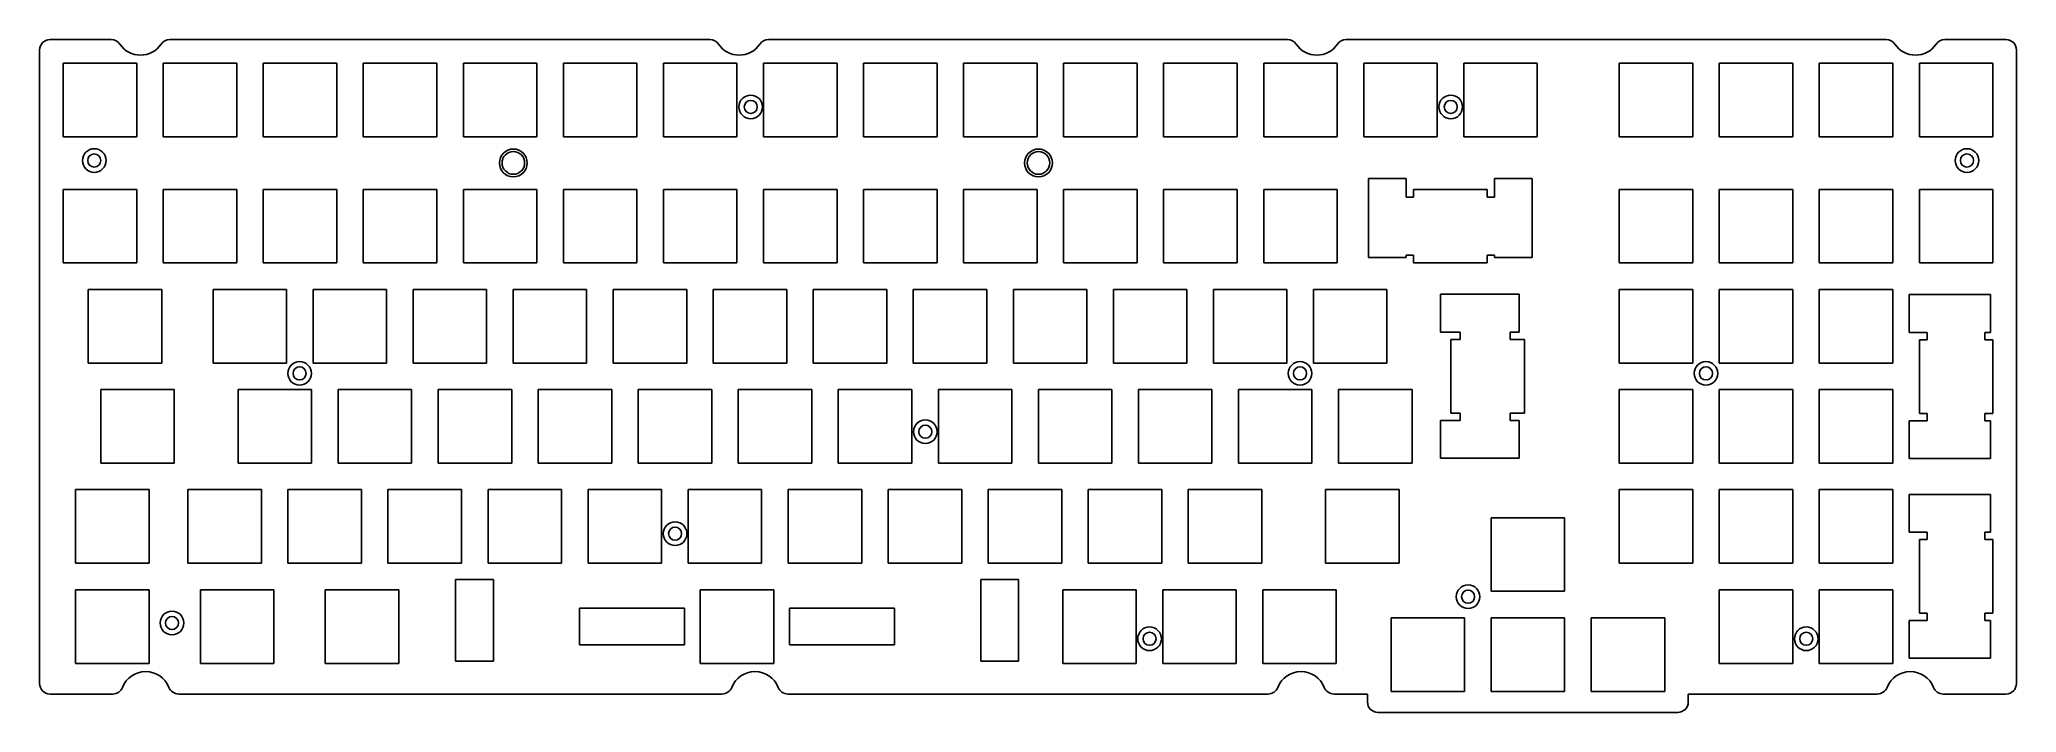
# Model space of a CAD drawing. Header units: millimetres. Extents: x -2 to 375, y 199 to 327.
import ezdxf

# ---------------------------------------------------------------- set-up
doc = ezdxf.new("R2010")
doc.units = ezdxf.units.MM
doc.header["$LTSCALE"] = 30.734
doc.layers.get('0').update_dxf_attribs({"linetype": 'CONTINUOUS'})

msp = doc.modelspace()

# ---------------------------------------------------------------- linework, layer by layer
at = {"color": 7, "linetype": 'Continuous'}
for p, q in [((-1.55, 204.14), (-1.55, 324.68)), ((0.45, 326.68), (12.08, 326.68)), ((23.26, 326.68), (126.08, 326.68)), ((137.26, 326.68), (236.08, 326.68)), ((247.26, 326.68), (350.08, 326.68)), ((361.26, 326.68), (372.9, 326.68)), ((374.9, 324.68), (374.9, 204.14)), ((2.95, 308.18), (2.95, 322.18)), ((2.95, 322.18), (16.95, 322.18)), ((16.95, 322.18), (16.95, 308.18)), ((22, 308.18), (22, 322.18)), ((22, 322.18), (36, 322.18)), ((36, 322.18), (36, 308.18)), ((41.05, 308.18), (41.05, 322.18)), ((41.05, 322.18), (55.05, 322.18)), ((55.05, 322.18), (55.05, 308.18)), ((60.1, 308.18), (60.1, 322.18)), ((60.1, 322.18), (74.1, 322.18)), ((74.1, 322.18), (74.1, 308.18)), ((79.15, 308.18), (79.15, 322.18)), ((79.15, 322.18), (93.15, 322.18)), ((93.15, 322.18), (93.15, 308.18)), ((98.2, 308.18), (98.2, 322.18)), ((98.2, 322.18), (112.2, 322.18)), ((112.2, 322.18), (112.2, 308.18)), ((117.25, 308.18), (117.25, 322.18)), ((117.25, 322.18), (131.25, 322.18)), ((131.25, 322.18), (131.25, 308.18)), ((136.3, 308.18), (136.3, 322.18)), ((136.3, 322.18), (150.3, 322.18)), ((150.3, 322.18), (150.3, 308.18)), ((155.35, 308.18), (155.35, 322.18)), ((155.35, 322.18), (169.35, 322.18)), ((169.35, 322.18), (169.35, 308.18)), ((174.4, 308.18), (174.4, 322.18)), ((174.4, 322.18), (188.4, 322.18)), ((188.4, 322.18), (188.4, 308.18)), ((193.45, 308.18), (193.45, 322.18)), ((193.45, 322.18), (207.45, 322.18)), ((207.45, 322.18), (207.45, 308.18)), ((212.5, 308.18), (212.5, 322.18)), ((212.5, 322.18), (226.5, 322.18)), ((226.5, 322.18), (226.5, 308.18)), ((231.55, 308.18), (231.55, 322.18)), ((231.55, 322.18), (245.55, 322.18)), ((245.55, 322.18), (245.55, 308.18)), ((250.6, 308.18), (250.6, 322.18)), ((250.6, 322.18), (264.6, 322.18)), ((264.6, 322.18), (264.6, 308.18)), ((269.65, 322.18), (283.65, 322.18)), ((269.65, 308.18), (269.65, 322.18)), ((283.65, 322.18), (283.65, 308.18)), ((299.25, 322.18), (313.25, 322.18)), ((299.25, 308.18), (299.25, 322.18)), ((313.25, 322.18), (313.25, 308.18)), ((318.3, 322.18), (332.3, 322.18)), ((318.3, 308.18), (318.3, 322.18)), ((332.3, 322.18), (332.3, 308.18)), ((337.35, 322.18), (351.35, 322.18)), ((337.35, 308.18), (337.35, 322.18)), ((351.35, 322.18), (351.35, 308.18)), ((356.4, 322.18), (370.4, 322.18)), ((356.4, 308.18), (356.4, 322.18)), ((370.4, 322.18), (370.4, 308.18)), ((16.95, 308.18), (2.95, 308.18)), ((36, 308.18), (22, 308.18)), ((55.05, 308.18), (41.05, 308.18)), ((74.1, 308.18), (60.1, 308.18)), ((93.15, 308.18), (79.15, 308.18)), ((112.2, 308.18), (98.2, 308.18)), ((131.25, 308.18), (117.25, 308.18)), ((150.3, 308.18), (136.3, 308.18)), ((169.35, 308.18), (155.35, 308.18)), ((188.4, 308.18), (174.4, 308.18)), ((207.45, 308.18), (193.45, 308.18)), ((226.5, 308.18), (212.5, 308.18)), ((245.55, 308.18), (231.55, 308.18)), ((264.6, 308.18), (250.6, 308.18)), ((283.65, 308.18), (269.65, 308.18)), ((313.25, 308.18), (299.25, 308.18)), ((332.3, 308.18), (318.3, 308.18)), ((351.35, 308.18), (337.35, 308.18)), ((370.4, 308.18), (356.4, 308.18)), ((2.95, 284.18), (2.95, 298.18)), ((2.95, 298.18), (16.95, 298.18)), ((16.95, 298.18), (16.95, 284.18)), ((22, 284.18), (22, 298.18)), ((22, 298.18), (36, 298.18)), ((36, 298.18), (36, 284.18)), ((41.05, 284.18), (41.05, 298.18)), ((41.05, 298.18), (55.05, 298.18)), ((55.05, 298.18), (55.05, 284.18)), ((60.1, 284.18), (60.1, 298.18)), ((60.1, 298.18), (74.1, 298.18)), ((74.1, 298.18), (74.1, 284.18)), ((79.15, 284.18), (79.15, 298.18)), ((79.15, 298.18), (93.15, 298.18)), ((93.15, 298.18), (93.15, 284.18)), ((98.2, 284.18), (98.2, 298.18)), ((98.2, 298.18), (112.2, 298.18)), ((112.2, 298.18), (112.2, 284.18)), ((117.25, 284.18), (117.25, 298.18)), ((117.25, 298.18), (131.25, 298.18)), ((131.25, 298.18), (131.25, 284.18)), ((136.3, 284.18), (136.3, 298.18)), ((136.3, 298.18), (150.3, 298.18)), ((150.3, 298.18), (150.3, 284.18)), ((155.35, 284.18), (155.35, 298.18)), ((155.35, 298.18), (169.35, 298.18)), ((169.35, 298.18), (169.35, 284.18)), ((174.4, 284.18), (174.4, 298.18)), ((174.4, 298.18), (188.4, 298.18)), ((188.4, 298.18), (188.4, 284.18)), ((193.45, 284.18), (193.45, 298.18)), ((193.45, 298.18), (207.45, 298.18)), ((207.45, 298.18), (207.45, 284.18)), ((212.5, 284.18), (212.5, 298.18)), ((212.5, 298.18), (226.5, 298.18)), ((226.5, 298.18), (226.5, 284.18)), ((231.55, 298.18), (245.55, 298.18)), ((231.55, 284.18), (231.55, 298.18)), ((245.55, 298.18), (245.55, 284.18)), ((251.48, 300.24), (258.68, 300.24)), ((251.48, 285.18), (251.48, 300.24)), ((258.68, 300.24), (258.68, 296.68)), ((260.08, 298.18), (274.08, 298.18)), ((260.08, 296.68), (260.08, 298.18)), ((274.08, 298.18), (274.08, 296.68)), ((275.48, 300.24), (282.68, 300.24)), ((275.48, 296.68), (275.48, 300.24)), ((282.68, 300.24), (282.68, 285.18)), ((299.25, 298.18), (313.25, 298.18)), ((299.25, 284.18), (299.25, 298.18)), ((313.25, 298.18), (313.25, 284.18)), ((318.3, 298.18), (332.3, 298.18)), ((318.3, 284.18), (318.3, 298.18)), ((332.3, 298.18), (332.3, 284.18)), ((337.35, 298.18), (351.35, 298.18)), ((337.35, 284.18), (337.35, 298.18)), ((351.35, 298.18), (351.35, 284.18)), ((356.4, 298.18), (370.4, 298.18)), ((356.4, 284.18), (356.4, 298.18)), ((370.4, 298.18), (370.4, 284.18)), ((258.68, 296.68), (260.08, 296.68)), ((274.08, 296.68), (275.48, 296.68)), ((16.95, 284.18), (2.95, 284.18)), ((36, 284.18), (22, 284.18)), ((55.05, 284.18), (41.05, 284.18)), ((74.1, 284.18), (60.1, 284.18)), ((93.15, 284.18), (79.15, 284.18)), ((112.2, 284.18), (98.2, 284.18)), ((131.25, 284.18), (117.25, 284.18)), ((150.3, 284.18), (136.3, 284.18)), ((169.35, 284.18), (155.35, 284.18)), ((188.4, 284.18), (174.4, 284.18)), ((207.45, 284.18), (193.45, 284.18)), ((226.5, 284.18), (212.5, 284.18)), ((245.55, 284.18), (231.55, 284.18)), ((258.68, 285.18), (251.48, 285.18)), ((260.08, 285.68), (258.68, 285.68)), ((258.68, 285.68), (258.68, 285.18)), ((260.08, 284.18), (260.08, 285.68)), ((274.08, 284.18), (260.08, 284.18)), ((275.48, 285.68), (274.08, 285.68)), ((274.08, 285.68), (274.08, 284.18)), ((275.48, 285.18), (275.48, 285.68)), ((282.68, 285.18), (275.48, 285.18)), ((313.25, 284.18), (299.25, 284.18)), ((332.3, 284.18), (318.3, 284.18)), ((351.35, 284.18), (337.35, 284.18)), ((370.4, 284.18), (356.4, 284.18)), ((7.72, 265.13), (7.72, 279.13)), ((7.72, 279.13), (21.72, 279.13)), ((21.72, 279.13), (21.72, 265.13)), ((31.48, 265.13), (31.48, 279.13)), ((31.48, 279.13), (45.48, 279.13)), ((45.48, 279.13), (45.48, 265.13)), ((50.53, 265.13), (50.53, 279.13)), ((50.53, 279.13), (64.53, 279.13)), ((64.53, 279.13), (64.53, 265.13)), ((69.58, 265.13), (69.58, 279.13)), ((69.58, 279.13), (83.58, 279.13)), ((83.58, 279.13), (83.58, 265.13)), ((88.63, 265.13), (88.63, 279.13)), ((88.63, 279.13), (102.63, 279.13)), ((102.63, 279.13), (102.63, 265.13)), ((107.68, 265.13), (107.68, 279.13)), ((107.68, 279.13), (121.68, 279.13)), ((121.68, 279.13), (121.68, 265.13)), ((126.73, 265.13), (126.73, 279.13)), ((126.73, 279.13), (140.73, 279.13)), ((140.73, 279.13), (140.73, 265.13)), ((145.78, 265.13), (145.78, 279.13)), ((145.78, 279.13), (159.78, 279.13)), ((159.78, 279.13), (159.78, 265.13)), ((164.83, 265.13), (164.83, 279.13)), ((164.83, 279.13), (178.83, 279.13)), ((178.83, 279.13), (178.83, 265.13)), ((183.88, 265.13), (183.88, 279.13)), ((183.88, 279.13), (197.88, 279.13)), ((197.88, 279.13), (197.88, 265.13)), ((202.93, 265.13), (202.93, 279.13)), ((202.93, 279.13), (216.93, 279.13)), ((216.93, 279.13), (216.93, 265.13)), ((221.98, 279.13), (235.98, 279.13)), ((221.98, 265.13), (221.98, 279.13)), ((235.98, 279.13), (235.98, 265.13)), ((241.03, 279.13), (255.03, 279.13)), ((241.03, 265.13), (241.03, 279.13)), ((255.03, 279.13), (255.03, 265.13)), ((299.25, 279.13), (313.25, 279.13)), ((299.25, 265.13), (299.25, 279.13)), ((313.25, 279.13), (313.25, 265.13)), ((318.3, 279.13), (332.3, 279.13)), ((318.3, 265.13), (318.3, 279.13)), ((332.3, 279.13), (332.3, 265.13)), ((337.35, 279.13), (351.35, 279.13)), ((337.35, 265.13), (337.35, 279.13)), ((351.35, 279.13), (351.35, 265.13)), ((265.21, 278.2), (280.21, 278.2)), ((265.21, 271), (265.21, 278.2)), ((280.21, 278.2), (280.21, 271)), ((354.46, 278.14), (369.96, 278.14)), ((354.46, 270.94), (354.46, 278.14)), ((369.96, 278.14), (369.96, 270.94)), ((268.98, 271), (265.21, 271)), ((267.21, 269.6), (268.98, 269.6)), ((267.21, 255.6), (267.21, 269.6)), ((268.98, 269.6), (268.98, 271)), ((280.21, 271), (278.48, 271)), ((278.48, 271), (278.48, 269.6)), ((278.48, 269.6), (281.21, 269.6)), ((281.21, 269.6), (281.21, 255.6)), ((357.9, 270.94), (354.46, 270.94)), ((356.4, 269.54), (357.9, 269.54)), ((356.4, 255.54), (356.4, 269.54)), ((357.9, 269.54), (357.9, 270.94)), ((369.96, 270.94), (368.9, 270.94)), ((368.9, 270.94), (368.9, 269.54)), ((368.9, 269.54), (370.4, 269.54)), ((370.4, 269.54), (370.4, 255.54)), ((21.72, 265.13), (7.72, 265.13)), ((45.48, 265.13), (31.48, 265.13)), ((64.53, 265.13), (50.53, 265.13)), ((83.58, 265.13), (69.58, 265.13)), ((102.63, 265.13), (88.63, 265.13)), ((121.68, 265.13), (107.68, 265.13)), ((140.73, 265.13), (126.73, 265.13)), ((159.78, 265.13), (145.78, 265.13)), ((178.83, 265.13), (164.83, 265.13)), ((197.88, 265.13), (183.88, 265.13)), ((216.93, 265.13), (202.93, 265.13)), ((235.98, 265.13), (221.98, 265.13)), ((255.03, 265.13), (241.03, 265.13)), ((313.25, 265.13), (299.25, 265.13)), ((332.3, 265.13), (318.3, 265.13)), ((351.35, 265.13), (337.35, 265.13)), ((10.1, 246.08), (10.1, 260.08)), ((10.1, 260.08), (24.1, 260.08)), ((24.1, 260.08), (24.1, 246.08)), ((36.25, 246.08), (36.25, 260.08)), ((36.25, 260.08), (50.25, 260.08)), ((50.25, 260.08), (50.25, 246.08)), ((55.3, 246.08), (55.3, 260.08)), ((55.3, 260.08), (69.3, 260.08)), ((69.3, 260.08), (69.3, 246.08)), ((74.35, 246.08), (74.35, 260.08)), ((74.35, 260.08), (88.35, 260.08)), ((88.35, 260.08), (88.35, 246.08)), ((93.4, 246.08), (93.4, 260.08)), ((93.4, 260.08), (107.4, 260.08)), ((107.4, 260.08), (107.4, 246.08)), ((112.45, 246.08), (112.45, 260.08)), ((112.45, 260.08), (126.45, 260.08)), ((126.45, 260.08), (126.45, 246.08)), ((131.5, 246.08), (131.5, 260.08)), ((131.5, 260.08), (145.5, 260.08)), ((145.5, 260.08), (145.5, 246.08)), ((150.55, 246.08), (150.55, 260.08)), ((150.55, 260.08), (164.55, 260.08)), ((164.55, 260.08), (164.55, 246.08)), ((169.6, 246.08), (169.6, 260.08)), ((169.6, 260.08), (183.6, 260.08)), ((183.6, 260.08), (183.6, 246.08)), ((188.65, 260.08), (202.65, 260.08)), ((188.65, 246.08), (188.65, 260.08)), ((202.65, 260.08), (202.65, 246.08)), ((207.7, 260.08), (221.7, 260.08)), ((207.7, 246.08), (207.7, 260.08)), ((221.7, 260.08), (221.7, 246.08)), ((226.75, 260.08), (240.75, 260.08)), ((226.75, 246.08), (226.75, 260.08)), ((240.75, 260.08), (240.75, 246.08)), ((245.8, 260.08), (259.8, 260.08)), ((245.8, 246.08), (245.8, 260.08)), ((259.8, 260.08), (259.8, 246.08)), ((299.25, 260.08), (313.25, 260.08)), ((299.25, 246.08), (299.25, 260.08)), ((313.25, 260.08), (313.25, 246.08)), ((318.3, 260.08), (332.3, 260.08)), ((318.3, 246.08), (318.3, 260.08)), ((332.3, 260.08), (332.3, 246.08)), ((337.35, 260.08), (351.35, 260.08)), ((337.35, 246.08), (337.35, 260.08)), ((351.35, 260.08), (351.35, 246.08)), ((265.21, 254.2), (268.98, 254.2)), ((265.21, 247), (265.21, 254.2)), ((268.98, 255.6), (267.21, 255.6)), ((268.98, 254.2), (268.98, 255.6)), ((281.21, 255.6), (278.48, 255.6)), ((278.48, 255.6), (278.48, 254.2)), ((278.48, 254.2), (280.21, 254.2)), ((280.21, 254.2), (280.21, 247)), ((354.46, 254.14), (357.9, 254.14)), ((354.46, 246.94), (354.46, 254.14)), ((357.9, 255.54), (356.4, 255.54)), ((357.9, 254.14), (357.9, 255.54)), ((370.4, 255.54), (368.9, 255.54)), ((368.9, 255.54), (368.9, 254.14)), ((368.9, 254.14), (369.96, 254.14)), ((369.96, 254.14), (369.96, 246.94)), ((24.1, 246.08), (10.1, 246.08)), ((50.25, 246.08), (36.25, 246.08)), ((69.3, 246.08), (55.3, 246.08)), ((88.35, 246.08), (74.35, 246.08)), ((107.4, 246.08), (93.4, 246.08)), ((126.45, 246.08), (112.45, 246.08)), ((145.5, 246.08), (131.5, 246.08)), ((164.55, 246.08), (150.55, 246.08)), ((183.6, 246.08), (169.6, 246.08)), ((202.65, 246.08), (188.65, 246.08)), ((221.7, 246.08), (207.7, 246.08)), ((240.75, 246.08), (226.75, 246.08)), ((259.8, 246.08), (245.8, 246.08)), ((280.21, 247), (265.21, 247)), ((313.25, 246.08), (299.25, 246.08)), ((332.3, 246.08), (318.3, 246.08)), ((351.35, 246.08), (337.35, 246.08)), ((369.96, 246.94), (354.46, 246.94)), ((5.32, 241.03), (5.32, 227.03)), ((19.32, 241.03), (5.32, 241.03)), ((19.32, 227.03), (19.32, 241.03)), ((26.7, 227.03), (26.7, 241.03)), ((26.7, 241.03), (40.7, 241.03)), ((40.7, 241.03), (40.7, 227.03)), ((45.75, 227.03), (45.75, 241.03)), ((45.75, 241.03), (59.75, 241.03)), ((59.75, 241.03), (59.75, 227.03)), ((64.8, 227.03), (64.8, 241.03)), ((64.8, 241.03), (78.8, 241.03)), ((78.8, 241.03), (78.8, 227.03)), ((83.85, 227.03), (83.85, 241.03)), ((83.85, 241.03), (97.85, 241.03)), ((97.85, 241.03), (97.85, 227.03)), ((102.9, 227.03), (102.9, 241.03)), ((102.9, 241.03), (116.9, 241.03)), ((116.9, 241.03), (116.9, 227.03)), ((121.95, 227.03), (121.95, 241.03)), ((121.95, 241.03), (135.95, 241.03)), ((135.95, 241.03), (135.95, 227.03)), ((141, 227.03), (141, 241.03)), ((141, 241.03), (155, 241.03)), ((155, 241.03), (155, 227.03)), ((160.05, 227.03), (160.05, 241.03)), ((160.05, 241.03), (174.05, 241.03)), ((174.05, 241.03), (174.05, 227.03)), ((179.1, 241.03), (193.1, 241.03)), ((179.1, 227.03), (179.1, 241.03)), ((193.1, 241.03), (193.1, 227.03)), ((198.15, 241.03), (212.15, 241.03)), ((198.15, 227.03), (198.15, 241.03)), ((212.15, 241.03), (212.15, 227.03)), ((217.2, 241.03), (231.2, 241.03)), ((217.2, 227.03), (217.2, 241.03)), ((231.2, 241.03), (231.2, 227.03)), ((243.35, 241.03), (257.35, 241.03)), ((243.35, 227.03), (243.35, 241.03)), ((257.35, 241.03), (257.35, 227.03)), ((299.25, 241.03), (313.25, 241.03)), ((299.25, 227.03), (299.25, 241.03)), ((313.25, 241.03), (313.25, 227.03)), ((318.3, 241.03), (332.3, 241.03)), ((318.3, 227.03), (318.3, 241.03)), ((332.3, 241.03), (332.3, 227.03)), ((337.35, 241.03), (351.35, 241.03)), ((337.35, 227.03), (337.35, 241.03)), ((351.35, 241.03), (351.35, 227.03)), ((354.46, 240.14), (369.96, 240.14)), ((354.46, 232.94), (354.46, 240.14)), ((369.96, 240.14), (369.96, 232.94)), ((274.86, 235.69), (288.86, 235.69)), ((274.86, 221.69), (274.86, 235.69)), ((288.86, 235.69), (288.86, 221.69)), ((357.9, 232.94), (354.46, 232.94)), ((356.4, 231.54), (357.9, 231.54)), ((356.4, 217.54), (356.4, 231.54)), ((357.9, 231.54), (357.9, 232.94)), ((369.96, 232.94), (368.9, 232.94)), ((368.9, 232.94), (368.9, 231.54)), ((368.9, 231.54), (370.4, 231.54)), ((370.4, 231.54), (370.4, 217.54)), ((5.32, 227.03), (19.32, 227.03)), ((40.7, 227.03), (26.7, 227.03)), ((59.75, 227.03), (45.75, 227.03)), ((78.8, 227.03), (64.8, 227.03)), ((97.85, 227.03), (83.85, 227.03)), ((116.9, 227.03), (102.9, 227.03)), ((135.95, 227.03), (121.95, 227.03)), ((155, 227.03), (141, 227.03)), ((174.05, 227.03), (160.05, 227.03)), ((193.1, 227.03), (179.1, 227.03)), ((212.15, 227.03), (198.15, 227.03)), ((231.2, 227.03), (217.2, 227.03)), ((257.35, 227.03), (243.35, 227.03)), ((313.25, 227.03), (299.25, 227.03)), ((332.3, 227.03), (318.3, 227.03)), ((351.35, 227.03), (337.35, 227.03)), ((77.66, 208.42), (77.66, 223.92)), ((77.66, 223.92), (84.86, 223.92)), ((84.86, 223.92), (84.86, 208.42)), ((177.66, 223.92), (184.86, 223.92)), ((177.66, 208.42), (177.66, 223.92)), ((184.86, 223.92), (184.86, 208.42)), ((5.32, 207.98), (5.32, 221.98)), ((5.32, 221.98), (19.32, 221.98)), ((19.32, 221.98), (19.32, 207.98)), ((29.09, 207.98), (29.09, 221.98)), ((29.09, 221.98), (43.09, 221.98)), ((43.09, 221.98), (43.09, 207.98)), ((52.86, 207.98), (52.86, 221.98)), ((52.86, 221.98), (66.86, 221.98)), ((66.86, 221.98), (66.86, 207.98)), ((101.26, 211.48), (101.26, 218.48)), ((101.26, 218.48), (121.26, 218.48)), ((121.26, 218.48), (121.26, 211.48)), ((124.26, 207.98), (124.26, 221.98)), ((124.26, 221.98), (138.26, 221.98)), ((138.26, 221.98), (138.26, 207.98)), ((141.26, 211.48), (141.26, 218.48)), ((141.26, 218.48), (161.26, 218.48)), ((161.26, 218.48), (161.26, 211.48)), ((193.28, 221.98), (207.28, 221.98)), ((193.28, 207.98), (193.28, 221.98)), ((207.28, 221.98), (207.28, 207.98)), ((212.33, 221.98), (226.33, 221.98)), ((212.33, 207.98), (212.33, 221.98)), ((226.33, 221.98), (226.33, 207.98)), ((231.38, 221.98), (245.38, 221.98)), ((231.38, 207.98), (231.38, 221.98)), ((245.38, 221.98), (245.38, 207.98)), ((288.86, 221.69), (274.86, 221.69)), ((318.3, 221.98), (332.3, 221.98)), ((318.3, 207.98), (318.3, 221.98)), ((332.3, 221.98), (332.3, 207.98)), ((337.35, 221.98), (351.35, 221.98)), ((337.35, 207.98), (337.35, 221.98)), ((351.35, 221.98), (351.35, 207.98)), ((255.81, 216.64), (269.81, 216.64)), ((255.81, 202.64), (255.81, 216.64)), ((269.81, 216.64), (269.81, 202.64)), ((274.86, 216.64), (288.86, 216.64)), ((274.86, 202.64), (274.86, 216.64)), ((288.86, 216.64), (288.86, 202.64)), ((293.91, 216.64), (307.91, 216.64)), ((293.91, 202.64), (293.91, 216.64)), ((307.91, 216.64), (307.91, 202.64)), ((354.46, 216.14), (357.9, 216.14)), ((354.46, 208.94), (354.46, 216.14)), ((357.9, 217.54), (356.4, 217.54)), ((357.9, 216.14), (357.9, 217.54)), ((370.4, 217.54), (368.9, 217.54)), ((368.9, 217.54), (368.9, 216.14)), ((368.9, 216.14), (369.96, 216.14)), ((369.96, 216.14), (369.96, 208.94)), ((121.26, 211.48), (101.26, 211.48)), ((161.26, 211.48), (141.26, 211.48)), ((19.32, 207.98), (5.32, 207.98)), ((43.09, 207.98), (29.09, 207.98)), ((66.86, 207.98), (52.86, 207.98)), ((84.86, 208.42), (77.66, 208.42)), ((138.26, 207.98), (124.26, 207.98)), ((184.86, 208.42), (177.66, 208.42)), ((207.28, 207.98), (193.28, 207.98)), ((226.33, 207.98), (212.33, 207.98)), ((245.38, 207.98), (231.38, 207.98)), ((332.3, 207.98), (318.3, 207.98)), ((351.35, 207.98), (337.35, 207.98)), ((369.96, 208.94), (354.46, 208.94)), ((12.39, 202.14), (0.45, 202.14)), ((128.39, 202.14), (24.95, 202.14)), ((232.39, 202.14), (140.95, 202.14)), ((251.31, 202.14), (244.95, 202.14)), ((251.31, 202.14), (251.31, 200.64)), ((269.81, 202.64), (255.81, 202.64)), ((288.86, 202.64), (274.86, 202.64)), ((307.91, 202.64), (293.91, 202.64)), ((312.4, 202.14), (348.39, 202.14)), ((312.4, 202.14), (312.4, 200.64)), ((360.95, 202.14), (372.9, 202.14)), ((310.4, 198.64), (253.31, 198.64))]:
    msp.add_line(p, q, dxfattribs=at)
for centre, radius in [((133.87, 313.86), 2.25), ((133.87, 313.86), 1.25), ((267.17, 313.86), 2.25), ((267.17, 313.86), 1.25), ((8.87, 303.66), 2.25), ((88.67, 303.2), 2.65), ((88.67, 303.2), 2.15), ((188.67, 303.2), 2.65), ((188.67, 303.2), 2.15), ((365.47, 303.66), 2.25), ((8.87, 303.66), 1.25), ((365.47, 303.66), 1.25), ((47.97, 263.16), 2.25), ((47.97, 263.16), 1.25), ((238.47, 263.16), 2.25), ((238.47, 263.16), 1.25), ((315.77, 263.16), 2.25), ((315.77, 263.16), 1.25), ((167.12, 252.06), 2.25), ((167.12, 252.06), 1.25), ((119.47, 232.66), 2.25), ((119.47, 232.66), 1.25), ((270.47, 220.66), 2.25), ((270.47, 220.66), 1.25), ((23.67, 215.66), 2.25), ((23.67, 215.66), 1.25), ((209.82, 212.66), 2.25), ((334.87, 212.66), 2.25), ((209.82, 212.66), 1.25), ((334.87, 212.66), 1.25)]:
    msp.add_circle(centre, radius, dxfattribs=at)
for centre, radius, start, end in [((0.45, 324.68), 2, 90, 180), ((12.08, 324.68), 2, 34.0558, 90), ((17.67, 328.46), 4.75, 214.0558, 325.9442), ((23.26, 324.68), 2, 90, 145.9442), ((126.08, 324.68), 2, 34.0558, 90), ((131.67, 328.46), 4.75, 214.0558, 325.9442), ((137.26, 324.68), 2, 90, 145.9442), ((236.08, 324.68), 2, 34.0558, 90), ((241.67, 328.46), 4.75, 214.0558, 325.9442), ((247.26, 324.68), 2, 90, 145.9442), ((350.08, 324.68), 2, 34.0558, 90), ((355.67, 328.46), 4.75, 214.0558, 325.9442), ((361.26, 324.68), 2, 90, 145.9442), ((372.9, 324.68), 2, 0, 90), ((0.45, 204.14), 2, 180, 270), ((12.39, 204.14), 2, 270, 338.4442), ((18.67, 201.66), 4.75, 21.5558, 158.4442), ((24.95, 204.14), 2, 201.5558, 270), ((128.39, 204.14), 2, 270, 338.4442), ((134.67, 201.66), 4.75, 21.5558, 158.4442), ((140.95, 204.14), 2, 201.5558, 270), ((232.39, 204.14), 2, 270, 338.4442), ((238.67, 201.66), 4.75, 21.5558, 158.4442), ((244.95, 204.14), 2, 201.5558, 270), ((348.39, 204.14), 2, 270, 338.4442), ((354.67, 201.66), 4.75, 21.5558, 158.4442), ((360.95, 204.14), 2, 201.5558, 270), ((372.9, 204.14), 2, 270, 360), ((253.31, 200.64), 2, 180, 270), ((310.4, 200.64), 2, 270, 360)]:
    msp.add_arc(centre, radius, start, end, dxfattribs=at)

doc.saveas('drawing.dxf')
